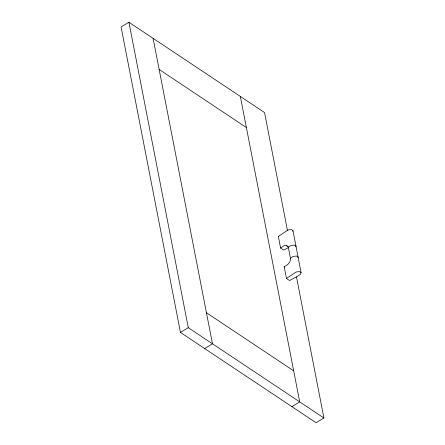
<?xml version="1.0" encoding="UTF-8"?>
<svg xmlns="http://www.w3.org/2000/svg" width="445" height="445" viewBox="0 0 445 445"><rect width="100%" height="100%" fill="white"/><g stroke="black" fill="none" stroke-linecap="round" stroke-linejoin="round"><path stroke-width="0.67" d="M288.41 247.592L283.71 250.118L280.6 248.049L278.342 236.423L288.032 229.97L291.364 229.525L292.966 230.593L301.087 272.624L300.609 274.187L297.427 276.351L289.573 280.528L286.469 278.459L284.177 266.683C287.804 265.109 290.858 261.927 290.591 258.228M295.808 246.886L295.981 246.124L294.384 245.062L291.058 245.501L288.293 247.175L290.424 258.117L293.183 256.442L296.509 256.003L298.111 257.065L297.933 257.822M292.788 231.35L292.966 230.593M286.469 278.459L296.164 272.001L299.491 271.561L301.087 272.624M280.6 248.049L284.794 245.184L286.096 245.278L288.466 247.287M287.464 230.516L264.541 112.563L128.917 22.25L121.09 26.995L180.459 332.437L316.084 422.75L323.91 418.005L296.476 276.879M180.459 332.437L188.285 327.692L323.91 418.005M204.656 348.546L212.482 343.807L153.108 38.359M291.892 406.641L299.719 401.896L240.345 96.454M159.149 69.431L246.385 127.52M278.342 236.423L278.876 236.779M286.252 245.384L288.015 246.558M284.177 266.683L284.711 267.039M206.441 312.735L293.678 370.83M128.917 22.25L188.285 327.692"/></g></svg>
